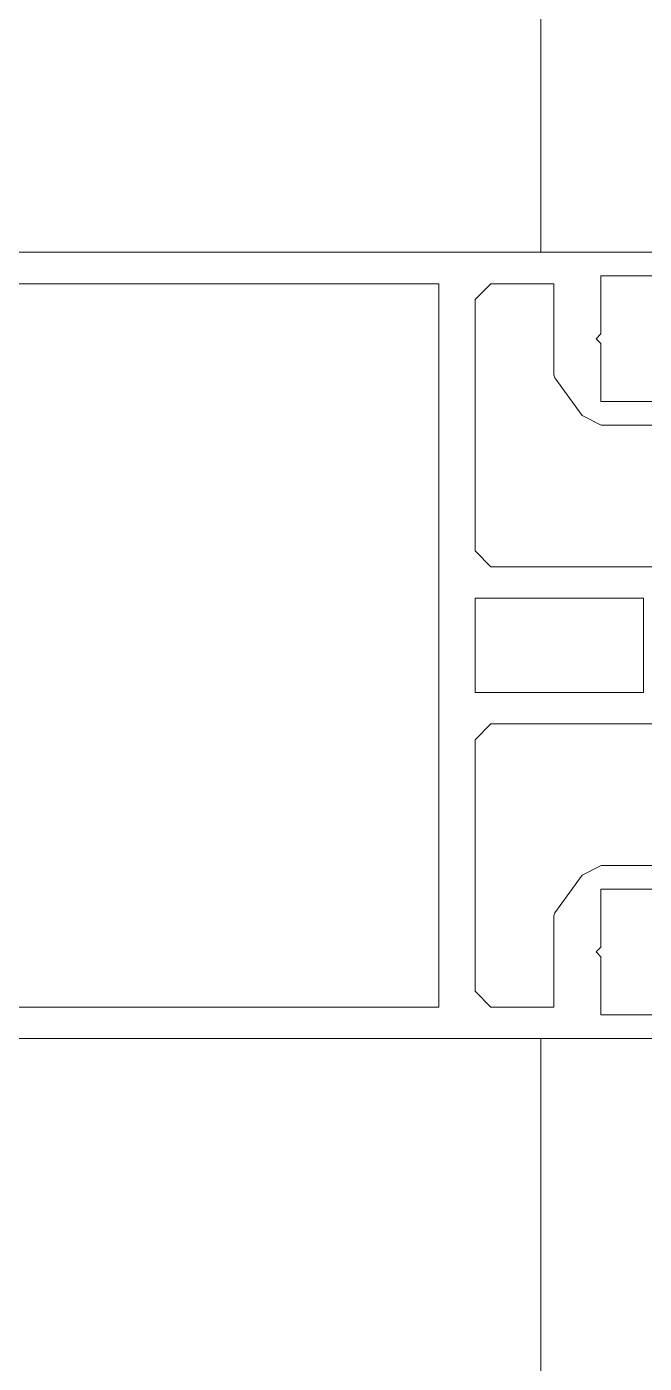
# Model space of a CAD drawing. Header units: millimetres. Extents: x 97 to 214665, y -4577 to 61202.
# Drawn here: x 178785.7 to 178824.9, y 21379.3 to 21464.3 of the extents above; entities that cross this region are included whole.
import ezdxf

# ---------------------------------------------------------------- set-up
doc = ezdxf.new("R2010")
doc.units = ezdxf.units.MM
for name, color, linetype, lineweight in [('A-GLAZ-____-MCUT', 151, 'Continuous', 9), ('A-GLAZ-____-OTLN', 151, 'Continuous', 9), ('A-GLAZ-CURT-OTLN', 52, 'Continuous', 9), ('A-GLAZ-CWMG-MCUT', 51, 'Continuous', 9), ('A-GLAZ-CWMG-OTLN', 51, 'Continuous', 9), ('G-XREF-____-OTLN', 8, 'Continuous', 9)]:
    doc.layers.add(name, color=color, linetype=linetype, lineweight=lineweight)

# ---------------------------------------------------------------- blocks, each defined once
blk = doc.blocks.new('PNS_Панель прямоугольная2 - Нр_Стекло - 40мм-39391724-О_АИ_ПП_4_200_Целиком')
at = {"layer": 'A-GLAZ-____-OTLN', "lineweight": 5}
h = blk.add_hatch(dxfattribs=at)
h.set_pattern_fill('FP_142', color=256, style=0, pattern_type=2)
h.set_pattern_definition([(135, (21812.5, -121460.2), (-282.8427, -282.8427), [200, -600]), (135, (21912.5, -121660.2), (-282.8427, -282.8427), [600, -200]), (135, (22012.5, -121260.2), (-282.8427, -282.8427), [200, -600])])
h.paths.add_polyline_path([(472.5, -21), (472.5, 0), (-472.5, 0), (-472.5, -21), (-462.5, -21), (-462.5, -40), (462.5, -40), (462.5, -21)])
at = {"layer": 'A-GLAZ-____-MCUT', "color": 10, "lineweight": 5}
blk.add_line((-462.5, -40), (462.5, -40), dxfattribs=at)
blk = doc.blocks.new('PNS_Панель прямоугольная2 - Нр_Стекло - 40мм-39391732-О_АИ_ПП_4_200_Целиком')
at = {"layer": 'A-GLAZ-____-OTLN', "lineweight": 5}
h = blk.add_hatch(dxfattribs=at)
h.set_pattern_fill('FP_143', color=256, style=0, pattern_type=2)
h.set_pattern_definition([(135, (20825, -121460.2), (-282.8427, -282.8427), [200, -600]), (135, (20925, -121660.2), (-282.8427, -282.8427), [600, -200]), (135, (21025, -121260.2), (-282.8427, -282.8427), [200, -600])])
h.paths.add_polyline_path([(485, 0), (-485, 0), (-485, -21), (-475, -21), (-475, -40), (475, -40), (475, -21), (485, -21)])
at = {"layer": 'A-GLAZ-____-MCUT', "color": 10, "lineweight": 5}
blk.add_line((-475, -40), (475, -40), dxfattribs=at)
blk = doc.blocks.new('Прямоугольный импост - Рядовой 50х200-39391410-О_АИ_ПП_4_200_Целиком')
at = {"layer": 'A-GLAZ-CWMG-MCUT', "color": 90}
for p, q in [((-25, 28.094), (-25, 160.2)), ((25, 160.2), (25, 28.094))]:
    blk.add_line(p, q, dxfattribs=at)
blk = doc.blocks.new('Прямоугольный импост - 200_dwg-17677014-О_АИ_ПП_4_200_Целиком')
at = {"layer": 'G-XREF-____-OTLN', "color": 10, "lineweight": 5, "flags": 128}
for points in [[(228001.452, 196764.968), (228001.452, 196794.968), (228002.452, 196795.968), (228018.452, 196795.968), (228019.452, 196794.968), (228019.452, 196790.968), (228013.65, 196790.968), (228013.473, 196790.91), (228011.071, 196789.164), (228010.452, 196787.951), (228010.452, 196781.968)], [(228011.952, 196782.968), (228011.952, 196787.968), (228015.652, 196787.968), (228015.952, 196788.268), (228016.252, 196787.968), (228019.952, 196787.968), (228019.952, 196782.968)], [(228021.452, 196781.968), (228021.452, 196911.968)], [(227971.452, 196911.968), (227971.452, 196781.968)], [(227972.952, 196782.968), (227972.952, 196787.968), (227976.652, 196787.968), (227976.952, 196788.268), (227977.252, 196787.968), (227980.952, 196787.968), (227980.952, 196782.968)], [(227982.452, 196781.968), (227982.452, 196787.951), (227981.834, 196789.164), (227979.431, 196790.91), (227979.255, 196790.968), (227973.452, 196790.968), (227973.452, 196794.968), (227974.452, 196795.968), (227990.452, 196795.968), (227991.452, 196794.968), (227991.452, 196764.968)]]:
    blk.add_lwpolyline(points, dxfattribs=at)
for points in [[(227973.452, 196906.968), (227973.452, 196798.268), (228019.452, 196798.268), (228019.452, 196906.968)], [(227993.452, 196795.968), (227993.452, 196785.268), (227999.452, 196785.268), (227999.452, 196795.968)]]:
    blk.add_lwpolyline(points, close=True, dxfattribs=at)
blk = doc.blocks.new('Прямоугольный импост - 200_dwg-V118-О_АИ_ПП_4_200_Целиком')
at = {"layer": 'G-XREF-____-OTLN', "color": 10, "lineweight": 5, "flags": 128}
for points in [[(228001.452, 196764.968), (228001.452, 196794.968), (228002.452, 196795.968), (228018.452, 196795.968), (228019.452, 196794.968), (228019.452, 196790.968), (228013.65, 196790.968), (228013.473, 196790.91), (228011.071, 196789.164), (228010.452, 196787.951), (228010.452, 196781.968)], [(228011.952, 196782.968), (228011.952, 196787.968), (228015.652, 196787.968), (228015.952, 196788.268), (228016.252, 196787.968), (228019.952, 196787.968), (228019.952, 196782.968)], [(228021.452, 196781.968), (228021.452, 196911.968)], [(227971.452, 196911.968), (227971.452, 196781.968)], [(227972.952, 196782.968), (227972.952, 196787.968), (227976.652, 196787.968), (227976.952, 196788.268), (227977.252, 196787.968), (227980.952, 196787.968), (227980.952, 196782.968)], [(227982.452, 196781.968), (227982.452, 196787.951), (227981.834, 196789.164), (227979.431, 196790.91), (227979.255, 196790.968), (227973.452, 196790.968), (227973.452, 196794.968), (227974.452, 196795.968), (227990.452, 196795.968), (227991.452, 196794.968), (227991.452, 196764.968)]]:
    blk.add_lwpolyline(points, dxfattribs=at)
for points in [[(227973.452, 196906.968), (227973.452, 196798.268), (228019.452, 196798.268), (228019.452, 196906.968)], [(227993.452, 196795.968), (227993.452, 196785.268), (227999.452, 196785.268), (227999.452, 196795.968)]]:
    blk.add_lwpolyline(points, close=True, dxfattribs=at)
blk = doc.blocks.new('Прямоугольный импост - 42х50х200h-V154-О_АИ_ПП_4_200_Целиком')
for name in ['Прямоугольный импост - 200_dwg-17677014-О_АИ_ПП_4_200_Целиком', 'Прямоугольный импост - 200_dwg-V118-О_АИ_ПП_4_200_Целиком']:
    blk.add_blockref(name, (-227996.452, -196751.798))
blk = doc.blocks.new('0083_СОШ675_АР_R22_rvt-1-О_АИ_ПП_4_200_Целиком')
at = {"layer": 'A-GLAZ-CURT-OTLN', "color": 90, "lineweight": 9, "rotation": 270}
for name, p in [('PNS_Панель прямоугольная2 - Нр_Стекло - 40мм-39391724-О_АИ_ПП_4_200_Целиком', (121360.2, 21912.5)), ('PNS_Панель прямоугольная2 - Нр_Стекло - 40мм-39391732-О_АИ_ПП_4_200_Целиком', (121360.2, 20925))]:
    blk.add_blockref(name, p, dxfattribs=at)
at = {"layer": 'A-GLAZ-CWMG-OTLN', "color": 90, "lineweight": 9, "extrusion": (0, 0, -1), "rotation": 270}
for name in ['Прямоугольный импост - 42х50х200h-V154-О_АИ_ПП_4_200_Целиком', 'Прямоугольный импост - Рядовой 50х200-39391410-О_АИ_ПП_4_200_Целиком']:
    blk.add_blockref(name, (-121360.2, 21425), dxfattribs=at)

msp = doc.modelspace()

# ---------------------------------------------------------------- block references
at = {"color": 250, "lineweight": 5}
msp.add_blockref('0083_СОШ675_АР_R22_rvt-1-О_АИ_ПП_4_200_Целиком', (57498.114412, 0), dxfattribs=at)

doc.saveas('drawing.dxf')
